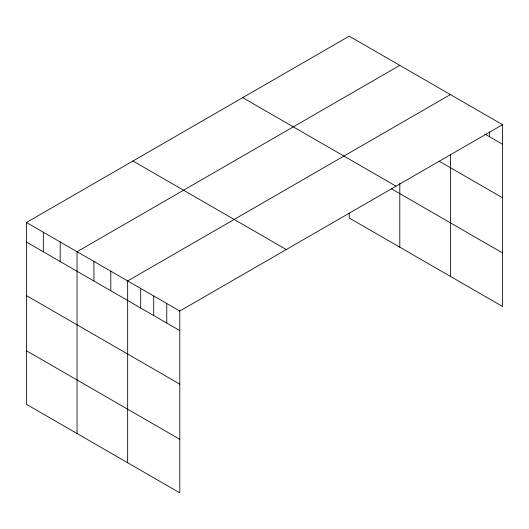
<?xml version="1.0" encoding="UTF-8"?>
<svg xmlns="http://www.w3.org/2000/svg" width="529" height="529" viewBox="0 0 529 529"><rect width="100%" height="100%" fill="white"/><g stroke="black" fill="none" stroke-linecap="round" stroke-linejoin="round"><path stroke-width="0.79" d="M502.55 124.685L179.794 311.026L179.794 492.843L26.45 404.315L26.45 222.497L349.206 36.157L502.55 124.685L502.55 306.503L349.206 217.974L349.206 213.108M399.805 65.371L77.055 251.711L77.055 433.529M450.41 94.585L127.661 280.925L127.661 462.743M484.716 133.949L502.55 144.245M439.169 161.2L502.55 197.793M242.692 97.647L396.042 186.182M391.374 188.774L502.55 252.961M132.958 161.001L286.308 249.536M26.45 222.497L179.794 311.026M26.45 242.051L179.794 330.585M26.45 295.599L179.794 384.133M26.45 350.767L179.794 439.301M489.517 131.833L489.517 136.72M450.41 154.706L450.41 276.402M399.805 183.246L399.805 247.188M166.761 303.501L166.761 323.06M153.727 295.976L153.727 315.535M140.694 288.45L140.694 308.01M110.792 271.185L110.792 290.745M93.924 261.452L93.924 281.005M60.187 241.971L60.187 261.531M43.318 232.231L43.318 251.791"/></g></svg>
